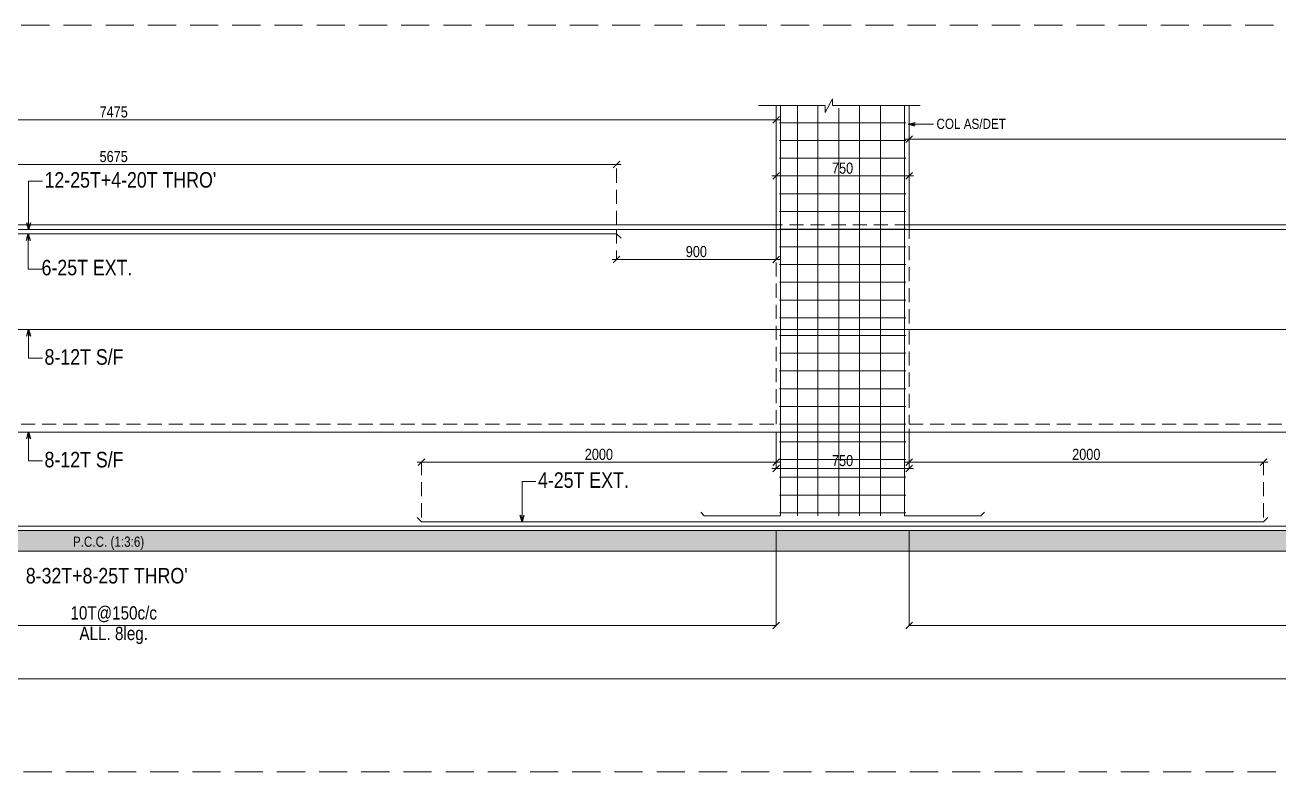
# Model space of a CAD drawing. Header units: millimetres. Extents: x 1112055 to 3390982, y -148532 to 766891.
# Drawn here: x 3235230 to 3263528, y 343097 to 359952 of the extents above; entities that cross this region are included whole.
import ezdxf

# ---------------------------------------------------------------- set-up
doc = ezdxf.new("R2010")
doc.units = ezdxf.units.MM
doc.header["$PDMODE"] = 35
doc.header["$PDSIZE"] = -25
doc.linetypes.add('Hidden', pattern=[9.525, 6.35, -3.175])
for name, color, linetype, lineweight in [('B FOOTING', 49, 'Continuous', 20), ('B HATCH', 250, 'Continuous', 0), ('B P.C.C', 251, 'Continuous', 0), ('B STEEL', 34, 'Continuous', 15), ('B STEEL TEXT', 7, 'Continuous', 15), ('B-ST DIM', 250, 'Continuous', 18), ('P STEEL', 7, 'Continuous', 30)]:
    doc.layers.add(name, color=color, linetype=linetype, lineweight=lineweight)
doc.styles.add('ARIAL', font='arial.ttf')
doc.styles.add('Q1', font='g13f12d.shx', dxfattribs={"width": 0.8})
doc.styles.add('SWINC', font='swissc.ttf')
doc.styles.add('SWINS', font='swissc.ttf')
doc.dimstyles.new('BH-STD', dxfattribs={"dimscale": 0, "dimtxt": 230, "dimasz": 125, "dimexe": 0, "dimexo": 100, "dimgap": 50, "dimtad": 1, "dimdec": 0, "dimzin": 1, "dimdsep": 46, "dimtxsty": 'Q1', "dimblk": 'ARCHTICK', "dimcen": 1, "dimdle": 100, "dimclrd": 250, "dimclre": 250, "dimclrt": 256, "dimadec": 0, "dimazin": 0, "dimtfac": 1, "dimtdec": 0, "dimtix": 1, "dimtofl": 0, "dimtmove": 0, "dimatfit": 2, "dimfxl": 1, "dimtolj": 1, "dimtzin": 0, "dimlwd": 9, "dimlwe": 9, "dimarcsym": 0})
doc.dimstyles.new('BHOOMI', dxfattribs={"dimtxt": 230, "dimasz": 150, "dimexe": 10, "dimexo": 0, "dimgap": 25, "dimtad": 1, "dimdec": 0, "dimzin": 0, "dimdsep": 46, "dimtxsty": 'SWINC', "dimblk": 'OBLIQUE', "dimcen": 0.09, "dimclrd": 250, "dimclre": 250, "dimclrt": 256, "dimaunit": 1, "dimadec": 3, "dimazin": 0, "dimtfac": 1, "dimtdec": 0, "dimtofl": 0, "dimtmove": 1, "dimatfit": 3, "dimfxl": 100, "dimtolj": 1, "dimtzin": 0, "dimlwd": 9, "dimlwe": 5, "dimarcsym": 0})
doc.dimstyles.new('DIM 1', dxfattribs={"dimscale": 0, "dimtxt": 230, "dimasz": 150, "dimexe": 0.18, "dimexo": 0.0625, "dimgap": 0.5, "dimtad": 1, "dimdec": 0, "dimzin": 0, "dimdsep": 46, "dimtxsty": 'ARIAL', "dimblk": 'OBLIQUE', "dimcen": 6, "dimse1": 1, "dimse2": 1, "dimclrd": 256, "dimclrt": 256, "dimadec": 0, "dimazin": 2, "dimtfac": 0.75, "dimtdec": 0, "dimtix": 1, "dimtofl": 0, "dimtmove": 1, "dimatfit": 3, "dimldrblk": 'OPEN30', "dimfxl": 0.18, "dimfrac": 1, "dimtolj": 1, "dimtzin": 0, "dimlwd": -1, "dimarcsym": 0})

# ---------------------------------------------------------------- blocks, each defined once
blk = doc.blocks.new('_Oblique')
at = {"color": 0, "linetype": 'ByBlock', "lineweight": -2}
blk.add_line((-0.5, -0.5), (0.5, 0.5), dxfattribs=at)
blk = doc.blocks.new('_Open30')
at = {"color": 0, "linetype": 'ByBlock', "lineweight": -2}
for p, q in [((-1, 0.27), (0, 0)), ((0, 0), (-1, -0.27)), ((0, 0), (-1, 0))]:
    blk.add_line(p, q, dxfattribs=at)
blk = doc.blocks.new('*D4788')
at = {"layer": 'B-ST DIM', "color": 7, "linetype": 'Hidden', "lineweight": 9, "ltscale": 50, "transparency": 16777216}
blk.add_line((3248580, 355342), (3248580, 354664), dxfattribs=at)
at = {"layer": 'B-ST DIM', "color": 7, "lineweight": 9, "ltscale": 50, "transparency": 16777216}
for p, q in [((3252180, 355342), (3252180, 354664)), ((3248480, 354664), (3252280, 354664))]:
    blk.add_line(p, q, dxfattribs=at)
at = {"layer": 'Defpoints', "color": 0, "transparency": 16777216}
for p in [(3248580, 355442), (3252180, 355442), (3252180, 354664)]:
    blk.add_point(p, dxfattribs=at)
at = {"layer": 'B-ST DIM', "color": 7, "lineweight": 9, "transparency": 16777216, "xscale": 150, "yscale": 150, "zscale": 150, "rotation": 180}
blk.add_blockref('_Oblique', (3248580, 354664), dxfattribs=at)
at = {"layer": 'B-ST DIM', "color": 7, "lineweight": 9, "transparency": 16777216, "xscale": 150, "yscale": 150, "zscale": 150}
blk.add_blockref('_Oblique', (3252180, 354664), dxfattribs=at)
at = {"layer": 'B-ST DIM', "color": 7, "transparency": 16777216, "insert": (3250380, 354839), "char_height": 250, "attachment_point": 5, "style": 'SWINC'}
blk.add_mtext('\\A1;900', dxfattribs=at)
blk = doc.blocks.new('*D4796')
at = {"layer": 'B-ST DIM', "color": 7, "lineweight": 9, "ltscale": 50, "transparency": 16777216}
for p, q in [((3252180, 350746), (3252180, 350087)), ((3244080, 350087), (3252280, 350087))]:
    blk.add_line(p, q, dxfattribs=at)
at = {"layer": 'B-ST DIM', "color": 7, "linetype": 'Hidden', "lineweight": 9, "ltscale": 50, "transparency": 16777216}
blk.add_line((3244180, 348842), (3244180, 350087), dxfattribs=at)
at = {"layer": 'Defpoints', "color": 0, "transparency": 16777216}
for p in [(3252180, 350846), (3252180, 350087), (3244180, 348742)]:
    blk.add_point(p, dxfattribs=at)
at = {"layer": 'B-ST DIM', "color": 7, "lineweight": 9, "transparency": 16777216, "xscale": 150, "yscale": 150, "zscale": 150, "rotation": 180}
blk.add_blockref('_Oblique', (3244180, 350087), dxfattribs=at)
at = {"layer": 'B-ST DIM', "color": 7, "lineweight": 9, "transparency": 16777216, "xscale": 150, "yscale": 150, "zscale": 150}
blk.add_blockref('_Oblique', (3252180, 350087), dxfattribs=at)
at = {"layer": 'B-ST DIM', "color": 7, "transparency": 16777216, "insert": (3248180, 350262), "char_height": 250, "attachment_point": 5, "style": 'SWINC'}
blk.add_mtext('\\A1;2000', dxfattribs=at)
blk = doc.blocks.new('*D4797')
at = {"layer": 'B-ST DIM', "color": 7, "lineweight": 9, "ltscale": 50, "transparency": 16777216}
for p, q in [((3255180, 350842), (3255180, 350087)), ((3263280, 350087), (3255080, 350087))]:
    blk.add_line(p, q, dxfattribs=at)
at = {"layer": 'B-ST DIM', "color": 7, "linetype": 'Hidden', "lineweight": 9, "ltscale": 50, "transparency": 16777216}
blk.add_line((3263180, 348842), (3263180, 350087), dxfattribs=at)
at = {"layer": 'Defpoints', "color": 0, "transparency": 16777216}
for p in [(3255180, 350942), (3255180, 350087), (3263180, 348742)]:
    blk.add_point(p, dxfattribs=at)
at = {"layer": 'B-ST DIM', "color": 7, "lineweight": 9, "transparency": 16777216, "xscale": 150, "yscale": 150, "zscale": 150, "rotation": 180}
blk.add_blockref('_Oblique', (3255180, 350087), dxfattribs=at)
at = {"layer": 'B-ST DIM', "color": 7, "lineweight": 9, "transparency": 16777216, "xscale": 150, "yscale": 150, "zscale": 150}
blk.add_blockref('_Oblique', (3263180, 350087), dxfattribs=at)
at = {"layer": 'B-ST DIM', "color": 7, "transparency": 16777216, "insert": (3259180, 350262), "char_height": 250, "attachment_point": 5, "style": 'SWINC'}
blk.add_mtext('\\A1;2000', dxfattribs=at)
blk = doc.blocks.new('*D4835')
at = {"layer": 'B-ST DIM', "color": 250, "lineweight": 5, "ltscale": 50, "transparency": 16777216}
for p, q in [((3222280, 348542), (3222280, 346392)), ((3252180, 348542), (3252180, 346392))]:
    blk.add_line(p, q, dxfattribs=at)
at = {"layer": 'B-ST DIM', "color": 250, "lineweight": 9, "ltscale": 50, "transparency": 16777216}
blk.add_line((3252180, 346402), (3222280, 346402), dxfattribs=at)
at = {"layer": 'Defpoints', "color": 0, "transparency": 16777216}
for p in [(3222280, 348542), (3252180, 348542), (3222280, 346402)]:
    blk.add_point(p, dxfattribs=at)
at = {"layer": 'B-ST DIM', "color": 250, "lineweight": 9, "transparency": 16777216, "xscale": 150, "yscale": 150, "zscale": 150, "rotation": 180}
blk.add_blockref('_Oblique', (3222280, 346402), dxfattribs=at)
at = {"layer": 'B-ST DIM', "color": 250, "lineweight": 9, "transparency": 16777216, "xscale": 150, "yscale": 150, "zscale": 150}
blk.add_blockref('_Oblique', (3252180, 346402), dxfattribs=at)
at = {"layer": 'B-ST DIM', "color": 7, "transparency": 16777216, "char_height": 300, "attachment_point": 5, "style": 'SWINC'}
for s, insert in [('\\A1;10T@150c/c', (3237230, 346655)), ('ALL. 8leg.', (3237230, 346177))]:
    blk.add_mtext(s, dxfattribs=dict(at, insert=insert))
blk = doc.blocks.new('*D4386')
at = {"layer": 'B-ST DIM', "color": 250, "lineweight": 5, "ltscale": 50, "transparency": 16777216}
for p, q in [((3255180, 348542), (3255180, 346392)), ((3284580, 348542), (3284580, 346392))]:
    blk.add_line(p, q, dxfattribs=at)
at = {"layer": 'B-ST DIM', "color": 250, "lineweight": 9, "ltscale": 50, "transparency": 16777216}
blk.add_line((3284580, 346402), (3255180, 346402), dxfattribs=at)
at = {"layer": 'Defpoints', "color": 0, "transparency": 16777216}
for p in [(3255180, 348542), (3284580, 348542), (3255180, 346402)]:
    blk.add_point(p, dxfattribs=at)
at = {"layer": 'B-ST DIM', "color": 250, "lineweight": 9, "transparency": 16777216, "xscale": 150, "yscale": 150, "zscale": 150, "rotation": 180}
blk.add_blockref('_Oblique', (3255180, 346402), dxfattribs=at)
at = {"layer": 'B-ST DIM', "color": 250, "lineweight": 9, "transparency": 16777216, "xscale": 150, "yscale": 150, "zscale": 150}
blk.add_blockref('_Oblique', (3284580, 346402), dxfattribs=at)
at = {"layer": 'B-ST DIM', "color": 7, "transparency": 16777216, "char_height": 300, "attachment_point": 5, "style": 'SWINC'}
for s, insert in [('\\A1;10T@150c/c', (3269880, 346655)), ('ALL. 8leg.', (3269880, 346177))]:
    blk.add_mtext(s, dxfattribs=dict(at, insert=insert))
blk = doc.blocks.new('*D5756')
at = {"layer": 'B-ST DIM', "color": 7, "lineweight": 9, "ltscale": 50, "transparency": 16777216}
for p, q in [((3222180, 357816), (3252280, 357816)), ((3252180, 355542), (3252180, 357816))]:
    blk.add_line(p, q, dxfattribs=at)
at = {"layer": 'B-ST DIM', "color": 7, "linetype": 'Hidden', "lineweight": 9, "ltscale": 50, "transparency": 16777216}
blk.add_line((3222280, 355542), (3222280, 357816), dxfattribs=at)
at = {"layer": 'Defpoints', "color": 0, "lineweight": 40, "transparency": 16777216}
for p in [(3252180, 357816), (3222280, 355442), (3252180, 355442)]:
    blk.add_point(p, dxfattribs=at)
at = {"layer": 'B-ST DIM', "color": 7, "lineweight": 9, "transparency": 16777216, "xscale": 150, "yscale": 150, "zscale": 150, "rotation": 180}
blk.add_blockref('_Oblique', (3222280, 357816), dxfattribs=at)
at = {"layer": 'B-ST DIM', "color": 7, "lineweight": 9, "transparency": 16777216, "xscale": 150, "yscale": 150, "zscale": 150}
blk.add_blockref('_Oblique', (3252180, 357816), dxfattribs=at)
at = {"layer": 'B-ST DIM', "color": 7, "transparency": 16777216, "insert": (3237230, 357991), "char_height": 250, "attachment_point": 5, "style": 'SWINC'}
blk.add_mtext('\\A1;7475', dxfattribs=at)
blk = doc.blocks.new('*D5757')
at = {"layer": 'B-ST DIM', "color": 7, "lineweight": 9, "ltscale": 50, "transparency": 16777216}
for p, q in [((3248680, 356806), (3225780, 356806)), ((3225880, 355442), (3225880, 356806))]:
    blk.add_line(p, q, dxfattribs=at)
at = {"layer": 'B-ST DIM', "color": 7, "linetype": 'Hidden', "lineweight": 9, "ltscale": 50, "transparency": 16777216}
blk.add_line((3248580, 355442), (3248580, 356806), dxfattribs=at)
at = {"layer": 'Defpoints', "color": 0, "lineweight": 40, "ltscale": 50, "transparency": 16777216}
for p in [(3225880, 356806), (3225880, 355342), (3248580, 355342)]:
    blk.add_point(p, dxfattribs=at)
at = {"layer": 'B-ST DIM', "color": 7, "lineweight": 9, "ltscale": 50, "transparency": 16777216, "xscale": 150, "yscale": 150, "zscale": 150, "rotation": 180}
blk.add_blockref('_Oblique', (3225880, 356806), dxfattribs=at)
at = {"layer": 'B-ST DIM', "color": 7, "lineweight": 9, "ltscale": 50, "transparency": 16777216, "xscale": 150, "yscale": 150, "zscale": 150}
blk.add_blockref('_Oblique', (3248580, 356806), dxfattribs=at)
at = {"layer": 'B-ST DIM', "color": 7, "ltscale": 50, "transparency": 16777216, "insert": (3237230, 356984), "char_height": 250, "attachment_point": 5, "style": 'SWINC'}
blk.add_mtext('\\A1;5675', dxfattribs=at)
blk = doc.blocks.new('*D5758')
at = {"layer": 'B-ST DIM', "color": 7, "lineweight": 9, "ltscale": 50, "transparency": 16777216}
for p, q in [((3252080, 356546), (3255280, 356546)), ((3255180, 355542), (3255180, 356546))]:
    blk.add_line(p, q, dxfattribs=at)
at = {"layer": 'B-ST DIM', "color": 7, "linetype": 'Hidden', "lineweight": 9, "ltscale": 50, "transparency": 16777216}
blk.add_line((3252180, 355542), (3252180, 356546), dxfattribs=at)
at = {"layer": 'Defpoints', "color": 0, "lineweight": 40, "transparency": 16777216}
for p in [(3255180, 356546), (3252180, 355442), (3255180, 355442)]:
    blk.add_point(p, dxfattribs=at)
at = {"layer": 'B-ST DIM', "color": 7, "lineweight": 9, "transparency": 16777216, "xscale": 150, "yscale": 150, "zscale": 150, "rotation": 180}
blk.add_blockref('_Oblique', (3252180, 356546), dxfattribs=at)
at = {"layer": 'B-ST DIM', "color": 7, "lineweight": 9, "transparency": 16777216, "xscale": 150, "yscale": 150, "zscale": 150}
blk.add_blockref('_Oblique', (3255180, 356546), dxfattribs=at)
at = {"layer": 'B-ST DIM', "color": 7, "transparency": 16777216, "insert": (3253680, 356721), "char_height": 250, "attachment_point": 5, "style": 'SWINC'}
blk.add_mtext('\\A1;750', dxfattribs=at)
blk = doc.blocks.new('*D5759')
at = {"layer": 'B-ST DIM', "color": 7, "lineweight": 9, "ltscale": 50, "transparency": 16777216}
for p, q in [((3255080, 357380), (3284680, 357380)), ((3284580, 355542), (3284580, 357380))]:
    blk.add_line(p, q, dxfattribs=at)
at = {"layer": 'B-ST DIM', "color": 7, "linetype": 'Hidden', "lineweight": 9, "ltscale": 50, "transparency": 16777216}
blk.add_line((3255180, 355542), (3255180, 357380), dxfattribs=at)
at = {"layer": 'Defpoints', "color": 0, "lineweight": 40, "transparency": 16777216}
for p in [(3284580, 357380), (3255180, 355442), (3284580, 355442)]:
    blk.add_point(p, dxfattribs=at)
at = {"layer": 'B-ST DIM', "color": 7, "lineweight": 9, "transparency": 16777216, "xscale": 150, "yscale": 150, "zscale": 150, "rotation": 180}
blk.add_blockref('_Oblique', (3255180, 357380), dxfattribs=at)
at = {"layer": 'B-ST DIM', "color": 7, "lineweight": 9, "transparency": 16777216, "xscale": 150, "yscale": 150, "zscale": 150}
blk.add_blockref('_Oblique', (3284580, 357380), dxfattribs=at)
at = {"layer": 'B-ST DIM', "color": 7, "transparency": 16777216, "insert": (3269880, 357555), "char_height": 250, "attachment_point": 5, "style": 'SWINC'}
blk.add_mtext('\\A1;7350', dxfattribs=at)
blk = doc.blocks.new('*D5764')
at = {"layer": 'B-ST DIM', "color": 7, "linetype": 'Hidden', "lineweight": 9, "ltscale": 50, "transparency": 16777216}
blk.add_line((3252180, 350667), (3252180, 349947), dxfattribs=at)
at = {"layer": 'B-ST DIM', "color": 7, "lineweight": 9, "ltscale": 50, "transparency": 16777216}
for p, q in [((3255180, 350667), (3255180, 349947)), ((3252080, 349947), (3255280, 349947))]:
    blk.add_line(p, q, dxfattribs=at)
at = {"layer": 'Defpoints', "color": 0, "lineweight": 40, "transparency": 16777216}
for p in [(3252180, 350767), (3255180, 350767), (3255180, 349947)]:
    blk.add_point(p, dxfattribs=at)
at = {"layer": 'B-ST DIM', "color": 7, "lineweight": 9, "transparency": 16777216, "xscale": 150, "yscale": 150, "zscale": 150, "rotation": 180}
blk.add_blockref('_Oblique', (3252180, 349947), dxfattribs=at)
at = {"layer": 'B-ST DIM', "color": 7, "lineweight": 9, "transparency": 16777216, "xscale": 150, "yscale": 150, "zscale": 150}
blk.add_blockref('_Oblique', (3255180, 349947), dxfattribs=at)
at = {"layer": 'B-ST DIM', "color": 7, "transparency": 16777216, "insert": (3253680, 350122), "char_height": 250, "attachment_point": 5, "style": 'SWINC'}
blk.add_mtext('\\A1;750', dxfattribs=at)
blk = doc.blocks.new('*D5765')
at = {"layer": 'B-ST DIM', "color": 7, "linetype": 'Hidden', "lineweight": 9, "ltscale": 50, "transparency": 16777216}
blk.add_line((3215080, 348442), (3215080, 345196), dxfattribs=at)
at = {"layer": 'B-ST DIM', "color": 7, "lineweight": 9, "ltscale": 50, "transparency": 16777216}
for p, q in [((3343704, 348442), (3343704, 345196)), ((3214980, 345196), (3343804, 345196))]:
    blk.add_line(p, q, dxfattribs=at)
at = {"layer": 'Defpoints', "color": 0, "lineweight": 40, "transparency": 16777216}
for p in [(3215080, 348542), (3343704, 348542), (3343704, 345196)]:
    blk.add_point(p, dxfattribs=at)
at = {"layer": 'B-ST DIM', "color": 7, "lineweight": 9, "transparency": 16777216, "xscale": 150, "yscale": 150, "zscale": 150, "rotation": 180}
blk.add_blockref('_Oblique', (3215080, 345196), dxfattribs=at)
at = {"layer": 'B-ST DIM', "color": 7, "lineweight": 9, "transparency": 16777216, "xscale": 150, "yscale": 150, "zscale": 150}
blk.add_blockref('_Oblique', (3343704, 345196), dxfattribs=at)
at = {"layer": 'B-ST DIM', "color": 7, "transparency": 16777216, "insert": (3279392, 345371), "char_height": 250, "attachment_point": 5, "style": 'SWINC'}
blk.add_mtext('\\A1;32156', dxfattribs=at)

msp = doc.modelspace()

# ---------------------------------------------------------------- hatches: boundary and pattern name
at = {"layer": 'B HATCH', "lineweight": 0}
h = msp.add_hatch(dxfattribs=at)
h.set_pattern_fill('AR-CONC', color=250, scale=3, style=0)
h.set_pattern_definition([(50, (1664188.9, -171504.57), (546.55401, -47.81726), [57.15, -628.65]), (355, (1664188.9, -171504.57), (-105.73026, 573.17054), [45.72, -502.92175]), (100.451445, (1664234.4, -171508.55), (440.82374, 525.35326), [48.57003, -534.27073]), (46.1842, (1664188.9, -171352.17), (813.23712, -126.12698), [85.725, -942.975]), (96.63556, (1664256.65, -171362.7), (712.2124, 742.27837), [72.85507, -801.40682]), (351.18415, (1664188.9, -171352.2), (712.2124, 742.27837), [68.5799, -754.3792]), (21, (1664265.1, -171390.27), (454.84317, -306.7956), [57.15, -628.65]), (326, (1664265.1, -171390.27), (185.40609, 552.5639), [45.72, -502.92]), (71.451445, (1664303, -171415.83), (640.24926, 245.7683), [48.57003, -534.26981]), (37.5, (1664188.88, -171504.57), (9.26581, 253.665117), [0, -496.824, 0, -510.54, 0, -504.825]), (7.5, (1664188.88, -171504.57), (200.458988, 300.541724), [0, -291.084, 0, -485.394, 0, -192.405]), (327.5, (1664018.95, -171504.57), (406.771786, -17.186232), [0, -190.5, 0, -594.36, 0, -788.67]), (317.5, (1663942.75, -171504.57), (444.387544, 76.27947), [0, -247.65, 0, -394.716, 0, -560.07])])
h.paths.add_polyline_path([(3214619.8, 348541.8), (3214619.8, 348081.8), (3344163.8, 348081.8), (3344163.8, 348541.8)])

# ---------------------------------------------------------------- linework, layer by layer
at = {"layer": 'B FOOTING', "color": 1, "lineweight": 13, "ltscale": 10}
for p, q in [((3252179.8, 355441.8), (3252179.8, 358133.7)), ((3255179.8, 355441.8), (3255179.8, 358133.7))]:
    msp.add_line(p, q, dxfattribs=at)
at = {"layer": 'B FOOTING'}
for p, q in [((3252179.8, 355441.8), (3222279.8, 355441.8)), ((3284579.8, 355441.8), (3255179.8, 355441.8))]:
    msp.add_line(p, q, dxfattribs=at)
at = {"layer": 'B FOOTING', "color": 1, "lineweight": 13, "ltscale": 10}
msp.add_lwpolyline([(3251782.4, 358133.7), (3253290.1, 358133.7), (3253290.1, 357975.3), (3253455.4, 358284.7), (3253455.4, 358133.7), (3255429.4, 358133.7)], dxfattribs=at)
at = {"layer": 'B FOOTING'}
msp.add_lwpolyline([(3214619.8, 348541.8), (3344163.8, 348541.8), (3344163.8, 348081.8), (3214619.8, 348081.8)], close=True, dxfattribs=at)
at = {"layer": 'B P.C.C', "color": 250, "linetype": 'Hidden', "lineweight": 0, "ltscale": 50}
msp.add_line((3255179.8, 355441.8), (3252179.8, 355441.8), dxfattribs=at)
at = {"layer": 'B P.C.C', "color": 250, "linetype": 'Hidden', "lineweight": 0, "ltscale": 100}
msp.add_lwpolyline([(3347222.2, 359951.8), (3212337.9, 359951.8), (3212337.9, 343096.8), (3347222.2, 343096.8)], close=True, dxfattribs=at)
at = {"layer": 'B P.C.C', "color": 250, "linetype": 'Hidden', "lineweight": 0, "ltscale": 50}
for points in [[(3222279.8, 355441.8), (3222279.8, 350941.8), (3252179.8, 350941.8), (3252179.8, 355441.8)], [(3255179.8, 355441.8), (3255179.8, 350941.8), (3284579.8, 350941.8), (3284579.8, 355441.8)]]:
    msp.add_lwpolyline(points, dxfattribs=at)
at = {"layer": 'B STEEL'}
for p, q in [((3248579.8, 355241.8), (3225879.8, 355241.8)), ((3248679.8, 355141.8), (3248579.8, 355241.8)), ((3215079.8, 353083.4), (3343703.8, 353083.4)), ((3215079.8, 350766.8), (3343703.8, 350766.8))]:
    msp.add_line(p, q, dxfattribs=at)
for points in [[(3215179.8, 354541.8), (3215179.8, 355341.8), (3343603.8, 355341.8), (3343603.8, 354541.8)], [(3215179.8, 349441.8), (3215179.8, 348641.8), (3343603.8, 348641.8), (3343603.8, 349441.8)], [(3244079.8, 348841.8), (3244179.8, 348741.8), (3263179.8, 348741.8), (3263279.8, 348841.8)]]:
    msp.add_lwpolyline(points, dxfattribs=at)
at = {"layer": 'P STEEL', "color": 250, "lineweight": 0}
for p, q in [((3252664.6, 358133.7), (3252664.6, 348878.5)), ((3253121.4, 358133.7), (3253121.4, 348878.5)), ((3253593, 358076.6), (3253593, 348878.5)), ((3254064.6, 358133.7), (3254064.6, 348878.5)), ((3254536.2, 358133.7), (3254536.2, 348878.5)), ((3255104.8, 357746.1), (3252254.8, 357746.1)), ((3255104.8, 357346.1), (3252254.8, 357346.1)), ((3255104.8, 356946.1), (3252254.8, 356946.1)), ((3255104.8, 356546.1), (3252254.8, 356546.1)), ((3255104.8, 356146.1), (3252254.8, 356146.1)), ((3255104.8, 355746.1), (3252254.8, 355746.1)), ((3255104.8, 355346.1), (3252254.8, 355346.1)), ((3255104.8, 354946.1), (3252254.8, 354946.1)), ((3255104.8, 354546.1), (3252254.8, 354546.1)), ((3255104.8, 354146.1), (3252254.8, 354146.1)), ((3255104.8, 353746.1), (3252254.8, 353746.1)), ((3255104.8, 353346.1), (3252254.8, 353346.1)), ((3255104.8, 352946.1), (3252254.8, 352946.1)), ((3255104.8, 352546.1), (3252254.8, 352546.1)), ((3255104.8, 352146.1), (3252254.8, 352146.1)), ((3255104.8, 351746.1), (3252254.8, 351746.1)), ((3255104.8, 351346.1), (3252254.8, 351346.1)), ((3255104.8, 350946.1), (3252254.8, 350946.1)), ((3255104.8, 350546.1), (3252254.8, 350546.1)), ((3255104.8, 350146.1), (3252254.8, 350146.1)), ((3255104.8, 349746.1), (3252254.8, 349746.1)), ((3255104.8, 349346.1), (3252254.8, 349346.1)), ((3255104.8, 348946.1), (3252254.8, 348946.1))]:
    msp.add_line(p, q, dxfattribs=at)
for points in [[(3252279.8, 358133.7), (3252279.8, 348878.5), (3250557.8, 348878.5), (3250479.8, 348960.2)], [(3255079.8, 358133.7), (3255079.8, 348878.5), (3256801.9, 348878.5), (3256879.8, 348960.2)]]:
    msp.add_lwpolyline(points, dxfattribs=at)

# ---------------------------------------------------------------- texts
at = {"layer": 'B STEEL TEXT', "lineweight": 5, "style": 'SWINS'}
for s, p in [('COL AS/DET', (3255799.4, 357607.5)), ('P.C.C. (1:3:6)', (3236309, 348177.5))]:
    msp.add_text(s, height=230, dxfattribs=at).set_placement(p)
at = {"layer": 'B STEEL TEXT', "lineweight": 9, "style": 'SWINC'}
for s, p in [("12-25T+4-20T THRO'", (3235668.7, 356283.4)), ('6-25T EXT.', (3235601.7, 354304.4)), ('8-12T S/F', (3235668.7, 352287)), ('8-12T S/F', (3235668.7, 349970.4)), ('4-25T EXT.', (3246806, 349507.3)), ("8-32T+8-25T THRO'", (3235245.7, 347350.1))]:
    msp.add_text(s, height=350, dxfattribs=at).set_placement(p)

# ---------------------------------------------------------------- dimensions: what is measured, and where the dimension line sits
at = {"layer": 'B-ST DIM', "ltscale": 50}
for base, p1, p2, picture, middle in [((3252179.8, 357816.3), (3222279.8, 355441.8), (3252179.8, 355441.8), '*D5756', (3237229.8, 357991.3)), ((3284579.8, 357380.2), (3255179.8, 355441.8), (3284579.8, 355441.8), '*D5759', (3269879.8, 357555.2)), ((3225879.8, 356806), (3248579.8, 355341.8), (3225879.8, 355341.8), '*D5757', (3237229.8, 356984.3)), ((3255179.8, 356546.1), (3252179.8, 355441.8), (3255179.8, 355441.8), '*D5758', (3253679.8, 356721.1)), ((3252179.8, 354663.9), (3248579.8, 355441.8), (3252179.8, 355441.8), '*D4788', (3250379.8, 354838.9)), ((3252179.8, 350087), (3244179.8, 348741.8), (3252179.8, 350846.1), '*D4796', (3248179.8, 350262)), ((3255179.8, 349946.7), (3252179.8, 350766.8), (3255179.8, 350766.8), '*D5764', (3253679.8, 350121.7)), ((3343703.8, 345196.1), (3215079.8, 348541.8), (3343703.8, 348541.8), '*D5765', (3279391.8, 345371.1))]:
    dim = msp.add_linear_dim(base=base, p1=p1, p2=p2, dimstyle='BH-STD', override={"dimscale": 1, "dimtxt": 250, "dimasz": 150, "dimlfac": 0.25, "dimtxsty": 'SWINC', "dimblk1": 'Oblique', "dimblk2": 'Oblique', "dimsah": 1, "dimclrd": 7, "dimclre": 7, "dimclrt": 7}, dxfattribs=at)
    dim.commit()
    dim.dimension.update_dxf_attribs({"geometry": picture, "text_midpoint": middle})
dim = msp.add_linear_dim(base=(3255179.8, 350087), p1=(3263179.8, 348741.8), p2=(3255179.8, 350941.8), angle=180, dimstyle='BH-STD', override={"dimscale": 1, "dimtxt": 250, "dimasz": 150, "dimlfac": 0.25, "dimtxsty": 'SWINC', "dimblk1": 'Oblique', "dimblk2": 'Oblique', "dimsah": 1, "dimclrd": 7, "dimclre": 7, "dimclrt": 7}, dxfattribs=at)
dim.commit()
dim.dimension.update_dxf_attribs({"geometry": '*D4797', "text_midpoint": (3259179.8, 350262)})
for base, p1, p2, picture, middle in [((3222279.8, 346401.6), (3252179.8, 348541.8), (3222279.8, 348541.8), '*D4835', (3237229.8, 346401.6)), ((3255179.8, 346401.6), (3284579.8, 348541.8), (3255179.8, 348541.8), '*D4386', (3269879.8, 346401.6))]:
    dim = msp.add_linear_dim(base=base, p1=p1, p2=p2, angle=180, text='10T@150c/c\\XALL. 8leg.', dimstyle='BHOOMI', override={"dimtxt": 300, "dimclrt": 7}, dxfattribs=at)
    dim.commit()
    dim.dimension.update_dxf_attribs({"geometry": picture, "text_midpoint": middle})

# ---------------------------------------------------------------- leaders
at = {"layer": 'B STEEL TEXT', "lineweight": 5}
for points in [[(3255169.1, 357712.4), (3255733.5, 357712.4)], [(3235310.3, 355341.8), (3235310.3, 356430.1), (3235621.4, 356430.1)], [(3235301.6, 355241.8), (3235301.6, 354444.3), (3235612.6, 354444.3)], [(3235310.3, 353083.4), (3235310.3, 352433.7), (3235621.4, 352433.7)], [(3235310.3, 350766.8), (3235310.3, 350117), (3235621.4, 350117)], [(3246447.7, 348741.8), (3246447.7, 349654), (3246758.8, 349654)]]:
    msp.add_leader(points, dimstyle='DIM 1', override={"dimscale": 1, "dimtad": 0, "dimtxsty": 'SWINC', "dimfxlon": 1, "dimlwd": 5, "dimarcsym": 2}, dxfattribs=at)

doc.saveas('drawing.dxf')
